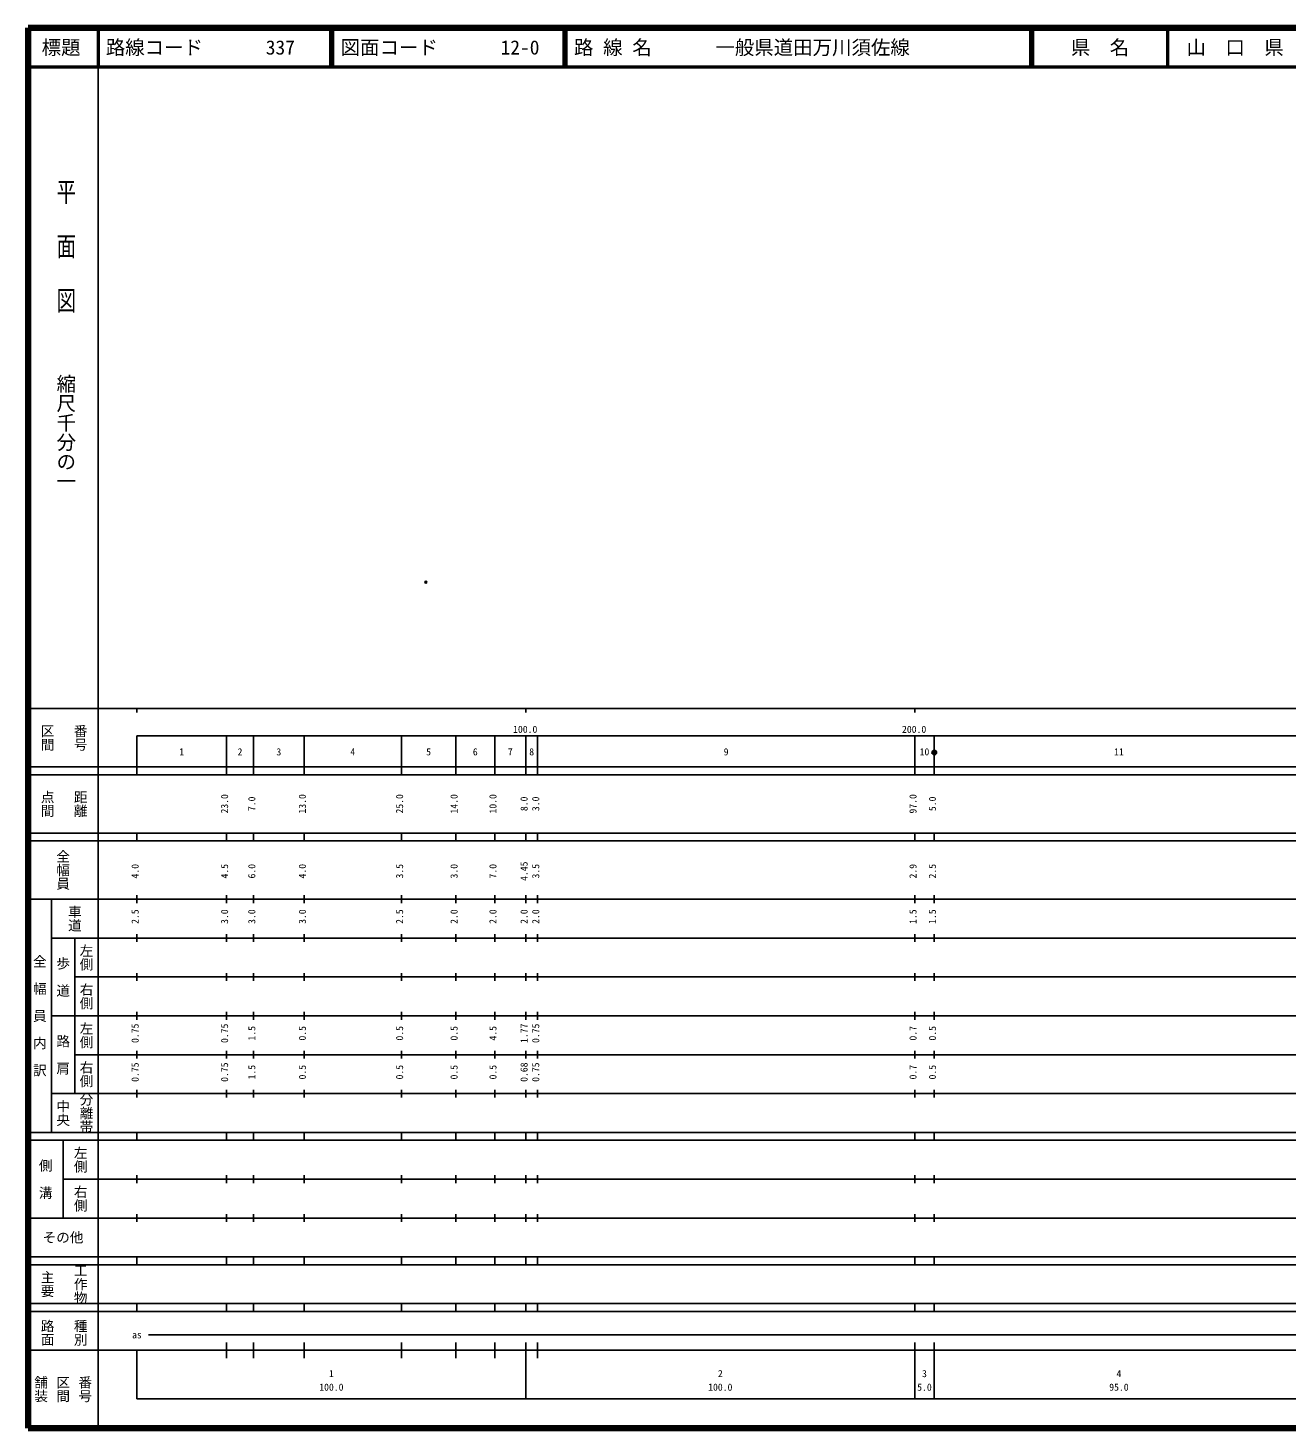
# Model space of a CAD drawing. Units: millimetres on the paper. Extents: x 40 to 680, y 20 to 380.
# Drawn here: x 40 to 363.7, y 20 to 380 of the extents above; entities that cross this region are included whole.
import ezdxf
from ezdxf.enums import TextEntityAlignment as Align

# ---------------------------------------------------------------- set-up
doc = ezdxf.new("R2010")
doc.units = ezdxf.units.MM
doc.header["$PDMODE"] = 32
doc.header["$PDSIZE"] = 0.5
doc.layers.add('M-OTRS', color=6, linetype='Continuous')
doc.layers.add('M-TTL-TXT', color=7, linetype='Continuous')
for name, color, linetype, lineweight in [('M-TTL', 2, 'Continuous', 140), ('M-TTL-BAND', 7, 'Continuous', 25), ('M-TTL-LINE', 7, 'Continuous', 50)]:
    doc.layers.add(name, color=color, linetype=linetype, lineweight=lineweight)
doc.styles.add('@ＭＳ ゴシック', font='')
doc.styles.add('ＭＳ ゴシック', font='')
doc.styles.get('@ＭＳ ゴシック').set_extended_font_data('@MS Gothic')
doc.styles.get('ＭＳ ゴシック').set_extended_font_data('MS Gothic')

msp = doc.modelspace()

# ---------------------------------------------------------------- hatches: boundary and pattern name
at = {"layer": 'M-TTL-BAND'}
msp.add_hatch(color=256, dxfattribs=at).paths.add_polyline_path([(273.632, 193.675), (273.632, 193.699), (273.63, 193.722), (273.628, 193.746), (273.625, 193.769), (273.62, 193.792), (273.615, 193.815), (273.609, 193.838), (273.603, 193.861), (273.595, 193.883), (273.586, 193.905), (273.577, 193.926), (273.567, 193.947), (273.556, 193.968), (273.544, 193.989), (273.531, 194.008), (273.517, 194.028), (273.503, 194.047), (273.488, 194.065), (273.473, 194.082), (273.456, 194.099), (273.439, 194.116), (273.422, 194.131), (273.403, 194.146), (273.385, 194.161), (273.365, 194.174), (273.346, 194.187), (273.325, 194.199), (273.304, 194.21), (273.283, 194.22), (273.262, 194.229), (273.24, 194.238), (273.217, 194.246), (273.195, 194.253), (273.172, 194.259), (273.149, 194.264), (273.126, 194.268), (273.103, 194.271), (273.079, 194.273), (273.056, 194.275), (273.032, 194.275), (273.008, 194.275), (272.985, 194.273), (272.961, 194.271), (272.938, 194.268), (272.915, 194.264), (272.892, 194.259), (272.869, 194.253), (272.847, 194.246), (272.824, 194.238), (272.802, 194.229), (272.781, 194.22), (272.76, 194.21), (272.739, 194.199), (272.719, 194.187), (272.699, 194.174), (272.679, 194.161), (272.661, 194.146), (272.642, 194.131), (272.625, 194.116), (272.608, 194.099), (272.591, 194.082), (272.576, 194.065), (272.561, 194.047), (272.547, 194.028), (272.533, 194.008), (272.52, 193.989), (272.509, 193.968), (272.497, 193.947), (272.487, 193.926), (272.478, 193.905), (272.469, 193.883), (272.461, 193.861), (272.455, 193.838), (272.449, 193.815), (272.444, 193.792), (272.439, 193.769), (272.436, 193.746), (272.434, 193.722), (272.432, 193.699), (272.432, 193.675), (272.432, 193.652), (272.434, 193.628), (272.436, 193.605), (272.439, 193.581), (272.444, 193.558), (272.449, 193.535), (272.455, 193.512), (272.461, 193.49), (272.469, 193.467), (272.478, 193.445), (272.487, 193.424), (272.497, 193.403), (272.509, 193.382), (272.52, 193.362), (272.533, 193.342), (272.547, 193.322), (272.561, 193.304), (272.576, 193.285), (272.591, 193.268), (272.608, 193.251), (272.625, 193.235), (272.642, 193.219), (272.661, 193.204), (272.679, 193.19), (272.699, 193.176), (272.719, 193.164), (272.739, 193.152), (272.76, 193.14), (272.781, 193.13), (272.802, 193.121), (272.824, 193.112), (272.847, 193.104), (272.869, 193.098), (272.892, 193.092), (272.915, 193.087), (272.938, 193.082), (272.961, 193.079), (272.985, 193.077), (273.008, 193.076), (273.032, 193.075), (273.056, 193.076), (273.079, 193.077), (273.103, 193.079), (273.126, 193.082), (273.149, 193.087), (273.172, 193.092), (273.195, 193.098), (273.217, 193.104), (273.24, 193.112), (273.262, 193.121), (273.283, 193.13), (273.304, 193.14), (273.325, 193.152), (273.346, 193.164), (273.365, 193.176), (273.385, 193.19), (273.403, 193.204), (273.422, 193.219), (273.439, 193.235), (273.456, 193.251), (273.473, 193.268), (273.488, 193.285), (273.503, 193.304), (273.517, 193.322), (273.531, 193.342), (273.544, 193.362), (273.556, 193.382), (273.567, 193.403), (273.577, 193.424), (273.586, 193.445), (273.595, 193.467), (273.603, 193.49), (273.609, 193.512), (273.615, 193.535), (273.62, 193.558), (273.625, 193.581), (273.628, 193.605), (273.63, 193.628), (273.632, 193.652)])

# ---------------------------------------------------------------- linework, layer by layer
at = {"layer": 'M-OTRS'}
msp.add_point((142.323, 237.47), dxfattribs=at)
at = {"layer": 'M-TTL'}
for p, q in [((40, 380), (40, 20)), ((680, 380), (40, 380)), ((40, 20), (680, 20))]:
    msp.add_line(p, q, dxfattribs=at)
at = {"layer": 'M-TTL-BAND'}
for p, q in [((58, 370), (58, 20)), ((40, 205), (579, 205)), ((68, 205), (68, 204)), ((168, 205), (168, 204)), ((268, 205), (268, 204)), ((68, 198), (579, 198)), ((68, 198), (68, 188)), ((91, 188), (91, 198)), ((98, 188), (98, 198)), ((111, 188), (111, 198)), ((136, 188), (136, 198)), ((150, 188), (150, 198)), ((160, 188), (160, 198)), ((168, 188), (168, 198)), ((171, 188), (171, 198)), ((268, 188), (268, 198)), ((273, 188), (273, 198)), ((40, 190), (579, 190)), ((40, 188), (579, 188)), ((40, 173), (579, 173)), ((68, 171), (68, 173)), ((91, 171), (91, 173)), ((98, 171), (98, 173)), ((111, 171), (111, 173)), ((136, 171), (136, 173)), ((150, 171), (150, 173)), ((160, 171), (160, 173)), ((168, 171), (168, 173)), ((171, 171), (171, 173)), ((268, 171), (268, 173)), ((273, 171), (273, 173)), ((40, 171), (579, 171)), ((40, 156), (579, 156)), ((46, 96), (46, 156)), ((68, 155), (68, 157)), ((91, 155), (91, 157)), ((98, 155), (98, 157)), ((111, 155), (111, 157)), ((136, 155), (136, 157)), ((150, 155), (150, 157)), ((160, 155), (160, 157)), ((168, 155), (168, 157)), ((171, 155), (171, 157)), ((268, 155), (268, 157)), ((273, 155), (273, 157)), ((46, 146), (579, 146)), ((52, 146), (52, 106)), ((68, 145), (68, 147)), ((91, 145), (91, 147)), ((98, 145), (98, 147)), ((111, 145), (111, 147)), ((136, 145), (136, 147)), ((150, 145), (150, 147)), ((160, 145), (160, 147)), ((168, 145), (168, 147)), ((171, 145), (171, 147)), ((268, 145), (268, 147)), ((273, 145), (273, 147)), ((68, 135), (68, 137)), ((91, 135), (91, 137)), ((98, 135), (98, 137)), ((111, 135), (111, 137)), ((136, 135), (136, 137)), ((150, 135), (150, 137)), ((160, 135), (160, 137)), ((168, 135), (168, 137)), ((171, 135), (171, 137)), ((268, 135), (268, 137)), ((273, 135), (273, 137)), ((52, 136), (579, 136)), ((46, 126), (579, 126)), ((68, 125), (68, 127)), ((91, 125), (91, 127)), ((98, 125), (98, 127)), ((111, 125), (111, 127)), ((136, 125), (136, 127)), ((150, 125), (150, 127)), ((160, 125), (160, 127)), ((168, 125), (168, 127)), ((171, 125), (171, 127)), ((268, 125), (268, 127)), ((273, 125), (273, 127)), ((52, 116), (579, 116)), ((68, 115), (68, 117)), ((91, 115), (91, 117)), ((98, 115), (98, 117)), ((111, 115), (111, 117)), ((136, 115), (136, 117)), ((150, 115), (150, 117)), ((160, 115), (160, 117)), ((168, 115), (168, 117)), ((171, 115), (171, 117)), ((268, 115), (268, 117)), ((273, 115), (273, 117)), ((46, 106), (579, 106)), ((68, 105), (68, 107)), ((91, 105), (91, 107)), ((98, 105), (98, 107)), ((111, 105), (111, 107)), ((136, 105), (136, 107)), ((150, 105), (150, 107)), ((160, 105), (160, 107)), ((168, 105), (168, 107)), ((171, 105), (171, 107)), ((268, 105), (268, 107)), ((273, 105), (273, 107)), ((40, 96), (579, 96)), ((40, 94), (579, 94)), ((49, 94), (49, 74)), ((68, 94), (68, 96)), ((91, 94), (91, 96)), ((98, 94), (98, 96)), ((111, 94), (111, 96)), ((136, 94), (136, 96)), ((150, 94), (150, 96)), ((160, 94), (160, 96)), ((168, 94), (168, 96)), ((171, 94), (171, 96)), ((268, 94), (268, 96)), ((273, 94), (273, 96)), ((49, 84), (579, 84)), ((68, 83), (68, 85)), ((91, 83), (91, 85)), ((98, 83), (98, 85)), ((111, 83), (111, 85)), ((136, 83), (136, 85)), ((150, 83), (150, 85)), ((160, 83), (160, 85)), ((168, 83), (168, 85)), ((171, 83), (171, 85)), ((268, 83), (268, 85)), ((273, 83), (273, 85)), ((40, 74), (579, 74)), ((68, 73), (68, 75)), ((91, 73), (91, 75)), ((98, 73), (98, 75)), ((111, 73), (111, 75)), ((136, 73), (136, 75)), ((150, 73), (150, 75)), ((160, 73), (160, 75)), ((168, 73), (168, 75)), ((171, 73), (171, 75)), ((268, 73), (268, 75)), ((273, 73), (273, 75)), ((40, 64), (579, 64)), ((40, 62), (579, 62)), ((68, 62), (68, 64)), ((91, 62), (91, 64)), ((98, 62), (98, 64)), ((111, 62), (111, 64)), ((136, 62), (136, 64)), ((150, 62), (150, 64)), ((160, 62), (160, 64)), ((168, 62), (168, 64)), ((171, 62), (171, 64)), ((268, 62), (268, 64)), ((273, 62), (273, 64)), ((40, 52), (579, 52)), ((68, 50), (68, 52)), ((91, 50), (91, 52)), ((98, 50), (98, 52)), ((111, 50), (111, 52)), ((136, 50), (136, 52)), ((150, 50), (150, 52)), ((160, 50), (160, 52)), ((168, 50), (168, 52)), ((171, 50), (171, 52)), ((268, 50), (268, 52)), ((273, 50), (273, 52)), ((40, 50), (579, 50)), ((71, 44), (565, 44)), ((40, 40), (579, 40)), ((68, 40), (68, 27.5)), ((91, 38), (91, 42)), ((98, 38), (98, 42)), ((111, 38), (111, 42)), ((136, 38), (136, 42)), ((150, 38), (150, 42)), ((160, 38), (160, 42)), ((168, 27.5), (168, 42)), ((171, 38), (171, 42)), ((268, 27.5), (268, 42)), ((273, 27.5), (273, 42)), ((68, 27.5), (579, 27.5))]:
    msp.add_line(p, q, dxfattribs=at)
msp.add_circle((273.032, 193.675), 0.6, dxfattribs=at)
at = {"layer": 'M-TTL-LINE'}
for p, q in [((58, 380), (58, 370)), ((117.75, 380), (117.75, 370)), ((118.25, 380), (118.25, 370)), ((177.75, 380), (177.75, 370)), ((178.25, 380), (178.25, 370)), ((297.75, 380), (297.75, 370)), ((298.25, 380), (298.25, 370)), ((333, 380), (333, 370)), ((40, 370), (680, 370))]:
    msp.add_line(p, q, dxfattribs=at)

# ---------------------------------------------------------------- texts
at = {"layer": 'M-TTL-BAND', "style": '@ＭＳ ゴシック', "width": 1.4}
msp.add_text('平  面  図', height=3.666, rotation=270, dxfattribs=at).set_placement((49.777, 306.475), align=Align.MIDDLE_RIGHT)
at = {"layer": 'M-TTL-BAND', "style": '@ＭＳ ゴシック'}
msp.add_text('縮尺千分の一', height=3.666, rotation=270, dxfattribs=at).set_placement((49.777, 261.03), align=Align.MIDDLE_RIGHT)
for s, p in [('区間', (45, 197.5)), ('番号', (53.5, 197.5)), ('点間', (45, 180.5)), ('距離', (53.5, 180.5)), ('全幅員', (49, 163.5)), ('車道', (52, 151)), ('左側', (55, 141)), ('全\u3000幅\u3000員\u3000内\u3000訳', (43, 126)), ('歩\u3000道', (49, 136)), ('右側', (55, 131)), ('左側', (55, 121)), ('路\u3000肩', (49, 116)), ('右側', (55, 111)), ('分離帯', (55, 101)), ('中央', (49, 101)), ('左側', (53.5, 89)), ('側\u3000溝', (44.5, 84)), ('右側', (53.5, 79)), ('工作物', (53.5, 57)), ('主要', (45, 57)), ('路面', (45, 44.5)), ('種別', (53.5, 44.5)), ('舗装', (43.333, 30)), ('区間', (49, 30)), ('番号', (54.667, 30))]:
    msp.add_text(s, height=2.566, rotation=270, dxfattribs=at).set_placement(p, align=Align.MIDDLE_CENTER)
at = {"layer": 'M-TTL-BAND', "style": 'ＭＳ ゴシック'}
for s, p in [('100.0', (167.844, 198.195)), ('200.0', (267.844, 198.195)), ('1', (79.5, 192.405)), ('2', (94.5, 192.405)), ('3', (104.5, 192.405)), ('4', (123.5, 192.405)), ('5', (143, 192.405)), ('6', (155, 192.405)), ('7', (164, 192.405)), ('8', (169.5, 192.405)), ('9', (219.5, 192.405)), ('10', (270.5, 192.405)), ('11', (320.5, 192.405)), ('as', (68, 42.5)), ('1', (118, 32.523)), ('2', (218, 32.523)), ('3', (270.5, 32.523)), ('4', (320.5, 32.523)), ('100.0', (118, 29.033)), ('100.0', (218, 29.033)), ('5.0', (270.5, 29.033)), ('95.0', (320.5, 29.033))]:
    msp.add_text(s, height=1.833, dxfattribs=at).set_placement(p, align=Align.BOTTOM_CENTER)
for s, p in [('23.0', (92, 180.5)), ('7.0', (99, 180.5)), ('13.0', (112, 180.5)), ('25.0', (137, 180.5)), ('14.0', (151, 180.5)), ('10.0', (161, 180.5)), ('8.0', (169, 180.5)), ('3.0', (172, 180.5)), ('97.0', (269, 180.5)), ('5.0', (274, 180.5)), ('4.0', (69, 163.174)), ('4.5', (92, 163.174)), ('6.0', (99, 163.174)), ('4.0', (112, 163.174)), ('3.5', (137, 163.174)), ('3.0', (151, 163.174)), ('7.0', (161, 163.174)), ('4.45', (169, 163.174)), ('3.5', (172, 163.174)), ('2.9', (269, 163.174)), ('2.5', (274, 163.174)), ('2.5', (69, 151.5)), ('3.0', (92, 151.5)), ('3.0', (99, 151.5)), ('3.0', (112, 151.5)), ('2.5', (137, 151.5)), ('2.0', (151, 151.5)), ('2.0', (161, 151.5)), ('2.0', (169, 151.5)), ('2.0', (172, 151.5)), ('1.5', (269, 151.5)), ('1.5', (274, 151.5)), ('0.75', (69, 121.5)), ('0.75', (92, 121.5)), ('1.5', (99, 121.5)), ('0.5', (112, 121.5)), ('0.5', (137, 121.5)), ('0.5', (151, 121.5)), ('4.5', (161, 121.5)), ('1.77', (169, 121.5)), ('0.75', (172, 121.5)), ('0.7', (269, 121.5)), ('0.5', (274, 121.5)), ('0.75', (69, 111.5)), ('0.75', (92, 111.5)), ('1.5', (99, 111.5)), ('0.5', (112, 111.5)), ('0.5', (137, 111.5)), ('0.5', (151, 111.5)), ('0.5', (161, 111.5)), ('0.68', (169, 111.5)), ('0.75', (172, 111.5)), ('0.7', (269, 111.5)), ('0.5', (274, 111.5))]:
    msp.add_text(s, height=1.833, rotation=90, dxfattribs=at).set_placement(p, align=Align.BOTTOM_CENTER)
msp.add_text('その他', height=2.566, dxfattribs=at).set_placement((49, 69), align=Align.MIDDLE_CENTER)
at = {"layer": 'M-TTL-TXT', "style": 'ＭＳ ゴシック'}
for s, p in [('標題', (48.5, 375)), ('県\u3000名', (315.625, 375)), ('山\u3000口\u3000県', (350.375, 375))]:
    msp.add_text(s, height=3.666, dxfattribs=at).set_placement(p, align=Align.MIDDLE_CENTER)
for s, p in [('路線コード', (60, 375)), ('337', (101.142, 375)), ('図面コード', (120.38, 375)), ('12-0', (161.521, 375)), ('路 線 名', (180.38, 375)), ('一般県道田万川須佐線', (216.734, 375))]:
    msp.add_text(s, height=3.666, dxfattribs=at).set_placement(p, align=Align.MIDDLE_LEFT)

doc.saveas('drawing.dxf')
